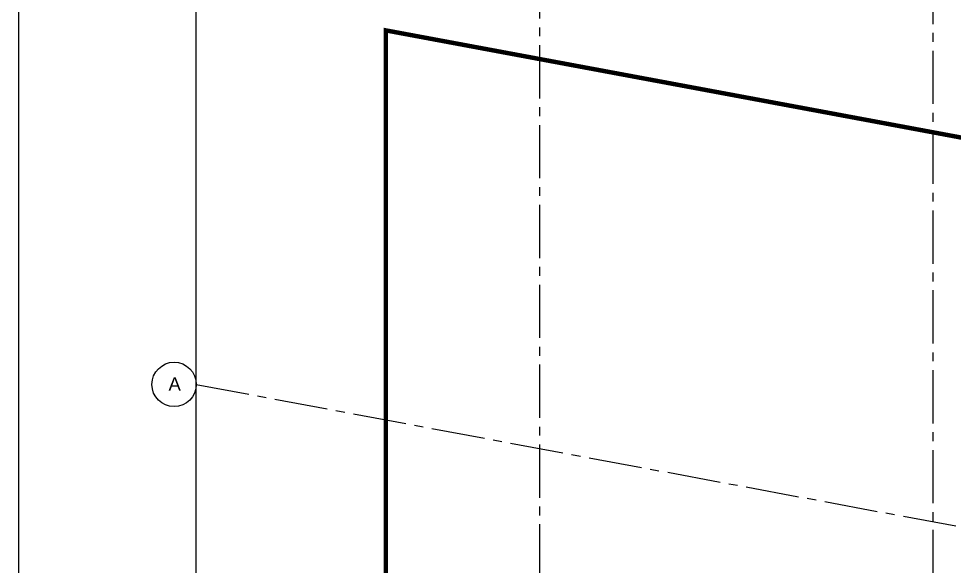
# Model space of a CAD drawing. Header units: inches. Extents: x 18000 to 22048, y 0 to 3165.
# Drawn here: x 18000 to 18632, y 2210 to 2580 of the extents above; entities that cross this region are included whole.
import ezdxf
from ezdxf.enums import TextEntityAlignment as Align

# ---------------------------------------------------------------- set-up
doc = ezdxf.new("R2010")
doc.units = ezdxf.units.IN
doc.header["$LTSCALE"] = 48
doc.header["$MEASUREMENT"] = 0
for name, pattern in [('CENTER2', [1.125, 0.75, -0.125, 0.125, -0.125]), ('HIDDEN', [0.375, 0.25, -0.125]), ('PHANTOM2', [1.25, 0.625, -0.125, 0.125, -0.125, 0.125, -0.125])]:
    doc.linetypes.add(name, pattern=pattern)
for name, color, linetype in [('_0_Objects', 8, 'Continuous'), ('A-Grid(3-32)', 8, 'CENTER2'), ('A-Site-Property', 8, 'PHANTOM2'), ('S-Grid-Iden', 8, 'Continuous')]:
    doc.layers.add(name, color=color, linetype=linetype)
doc.layers.add('A-ANNO-NPLT', color=8, linetype='Continuous', plot=False)
doc.styles.get("Standard").update_dxf_attribs({"font": 'arial.ttf'})

# ---------------------------------------------------------------- blocks, each defined once
blk = doc.blocks.new('Column Bubble')
blk.add_circle((-0.0042, -0.0024), 0.1562)
blk.add_attdef('XX', text='', height=0.0938).set_placement((0, 0), align=Align.MIDDLE_CENTER)
blk = doc.blocks.new('3RD FLOOR - STRUCTURAL GRID')
at = {"layer": 'A-Grid(3-32)'}
for p, q in [((-3663.5, -13426.01), (-3663.5, -15409.77)), ((-3397.5, -15409.77), (-3397.5, -13426.01)), ((-3895.5, -13709.47), (-87.5, -14419.25))]:
    blk.add_line(p, q, dxfattribs=at)
at = {"layer": 'S-Grid-Iden', "xscale": 96, "yscale": 96, "zscale": 96}
blk.add_blockref('Column Bubble', (-3910.1, -13709.16), dxfattribs=at).add_auto_attribs({'XX': 'A'})

msp = doc.modelspace()

# ---------------------------------------------------------------- linework, layer by layer
at = {"layer": 'A-ANNO-NPLT'}
for points in [[(18000, 0), (18000, 2976), (22048, 2976), (22048, 0)], [(18120, 360), (18120, 2616), (21928, 2616), (21928, 360)]]:
    msp.add_lwpolyline(points, close=True, dxfattribs=at)
at = {"layer": 'A-Site-Property', "const_width": 3}
msp.add_lwpolyline([(18860, 809.26, 0.000391), (18716, 809.14, 0.00127), (18248, 807.22), (18248, 1672.12), (18248, 2571.99), (21651.75, 1937.56, 0.002707), (21800, 1910.76), (21800, 809.26), (18860, 809.26)], format="xyb", dxfattribs=at)

# ---------------------------------------------------------------- block references
at = {"layer": '_0_Objects', "linetype": 'HIDDEN'}
msp.add_blockref('3RD FLOOR - STRUCTURAL GRID', (22015.5, 16042.01), dxfattribs=at)

doc.saveas('drawing.dxf')
